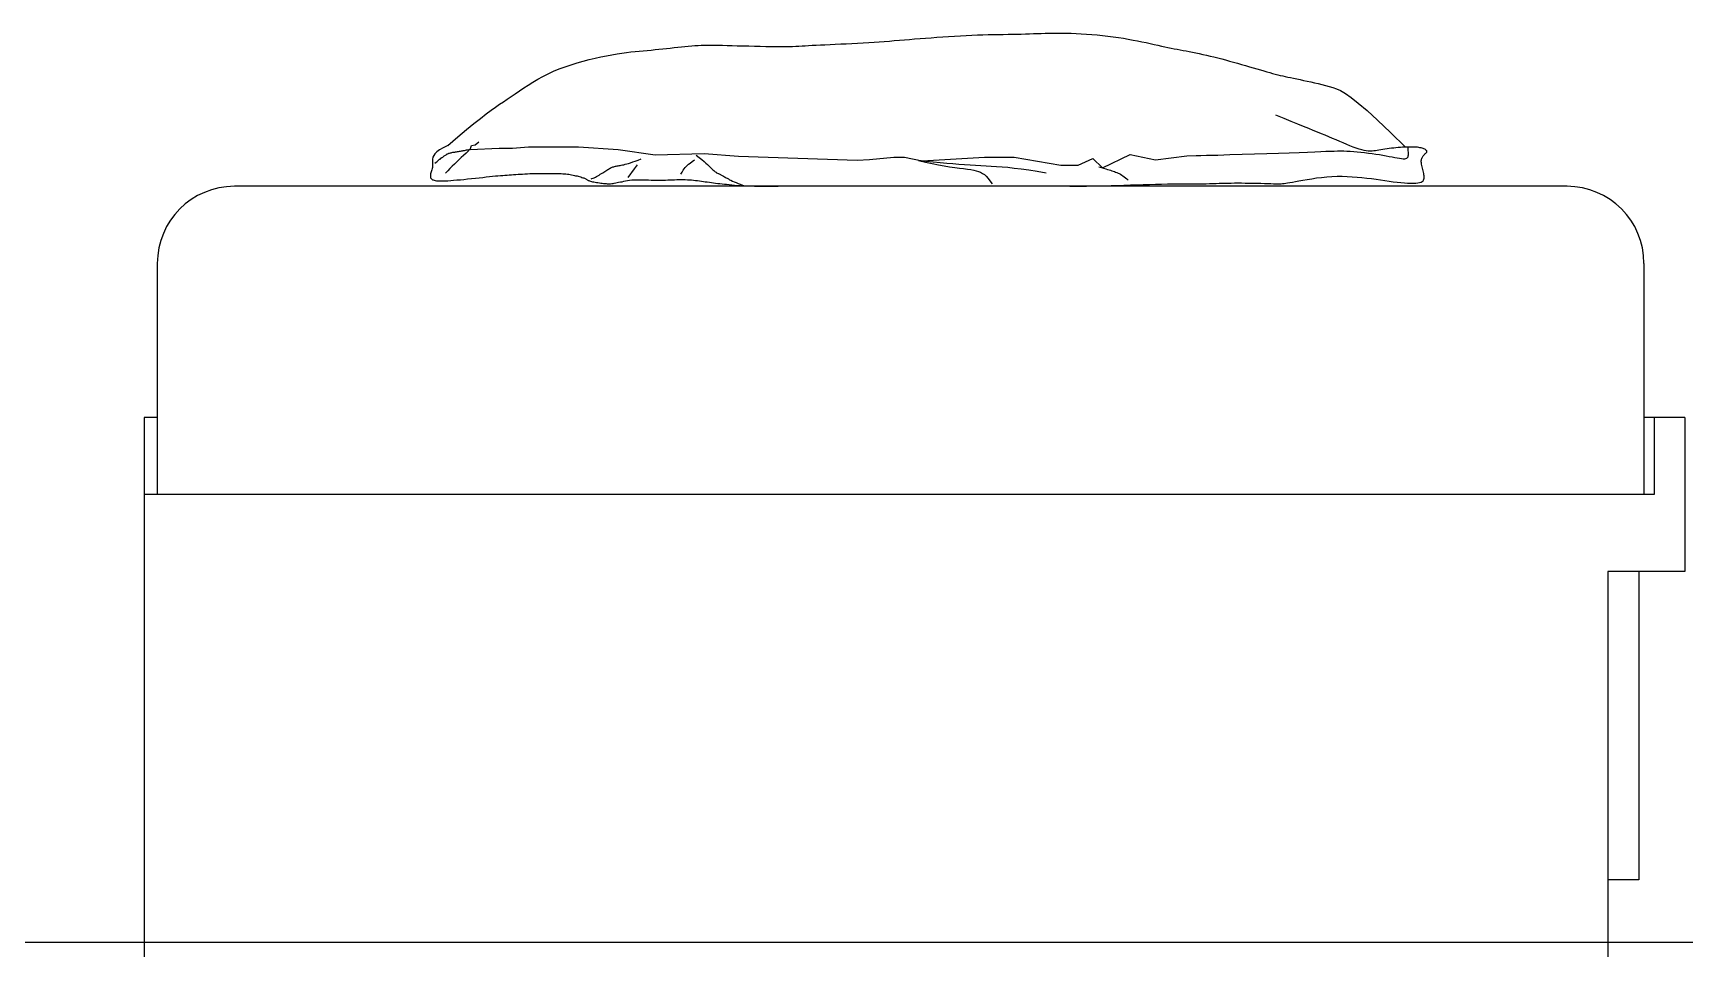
# Model space of a CAD drawing. Header units: inches. Extents: x 11.2 to 54.2, y 16.2 to 41.
# Drawn here: x 29.035 to 30.107, y 34.277 to 34.877 of the extents above; entities that cross this region are included whole.
import ezdxf

# ---------------------------------------------------------------- set-up
doc = ezdxf.new("R2010")
doc.units = ezdxf.units.IN
doc.header["$MEASUREMENT"] = 0
doc.layers.add('1', color=1, linetype='Continuous')
doc.layers.add('4', color=4, linetype='Continuous')

msp = doc.modelspace()

# ---------------------------------------------------------------- linework, layer by layer
at = {"layer": '1'}
for p, q in [((29.8466, 34.8212), (29.8413, 34.8234)), ((29.8513, 34.8193), (29.8466, 34.8212)), ((29.8555, 34.8176), (29.8513, 34.8193)), ((29.8593, 34.816), (29.8555, 34.8176)), ((29.8626, 34.8147), (29.8593, 34.816)), ((29.8656, 34.8135), (29.8626, 34.8147)), ((29.8684, 34.8124), (29.8656, 34.8135)), ((29.8709, 34.8113), (29.8684, 34.8124)), ((29.8733, 34.8103), (29.8709, 34.8113)), ((29.8757, 34.8093), (29.8733, 34.8103)), ((29.8781, 34.8083), (29.8757, 34.8093)), ((29.2956, 34.7982), (29.2948, 34.7971)), ((29.2968, 34.7995), (29.2956, 34.7982)), ((29.2986, 34.8008), (29.2968, 34.7995)), ((29.3009, 34.8022), (29.2986, 34.8008)), ((29.3039, 34.8037), (29.3009, 34.8022)), ((29.3184, 34.8011), (29.3193, 34.8036)), ((29.3184, 34.8011), (29.3373, 34.8019)), ((29.3193, 34.8036), (29.3217, 34.8042)), ((29.3217, 34.8042), (29.3241, 34.806)), ((29.3373, 34.8019), (29.3459, 34.8019)), ((29.3459, 34.8019), (29.3562, 34.8028)), ((29.3562, 34.8028), (29.3887, 34.8028)), ((29.3887, 34.8028), (29.4145, 34.8011)), ((29.4145, 34.8011), (29.4385, 34.7977)), ((29.4385, 34.7977), (29.4702, 34.7985)), ((29.4702, 34.7985), (29.4925, 34.7968)), ((29.8804, 34.8073), (29.8781, 34.8083)), ((29.8828, 34.8062), (29.8804, 34.8073)), ((29.885, 34.8053), (29.8828, 34.8062)), ((29.8873, 34.8043), (29.885, 34.8053)), ((29.8894, 34.8034), (29.8873, 34.8043)), ((29.8915, 34.8026), (29.8894, 34.8034)), ((29.8935, 34.8019), (29.8915, 34.8026)), ((29.8953, 34.8013), (29.8935, 34.8019)), ((29.897, 34.8008), (29.8953, 34.8013)), ((29.8986, 34.8004), (29.897, 34.8008)), ((29.9, 34.8002), (29.8986, 34.8004)), ((29.9013, 34.8001), (29.9, 34.8002)), ((29.9025, 34.8), (29.9013, 34.8001)), ((29.9037, 34.8001), (29.9025, 34.8)), ((29.9048, 34.8002), (29.9037, 34.8001)), ((29.9059, 34.8003), (29.9048, 34.8002)), ((29.9071, 34.8005), (29.9059, 34.8003)), ((29.9082, 34.8007), (29.9071, 34.8005)), ((29.9094, 34.8009), (29.9082, 34.8007)), ((29.9107, 34.8011), (29.9094, 34.8009)), ((29.9121, 34.8013), (29.9107, 34.8011)), ((29.9135, 34.8015), (29.9121, 34.8013)), ((29.9149, 34.8017), (29.9135, 34.8015)), ((29.9163, 34.8019), (29.9149, 34.8017)), ((29.9178, 34.802), (29.9163, 34.8019)), ((29.9192, 34.8022), (29.9178, 34.802)), ((29.9207, 34.8023), (29.9192, 34.8022)), ((29.9221, 34.8024), (29.9207, 34.8023)), ((29.9234, 34.8025), (29.9221, 34.8024)), ((29.9247, 34.8026), (29.9234, 34.8025)), ((29.926, 34.8026), (29.9247, 34.8026)), ((29.9272, 34.8027), (29.926, 34.8026)), ((29.9283, 34.8027), (29.9272, 34.8027)), ((29.9294, 34.8027), (29.9283, 34.8027)), ((29.9304, 34.8027), (29.9294, 34.8027)), ((29.9314, 34.8026), (29.9304, 34.8027)), ((29.9323, 34.8026), (29.9314, 34.8026)), ((29.9332, 34.8025), (29.9323, 34.8026)), ((29.934, 34.8024), (29.9332, 34.8025)), ((29.9348, 34.8022), (29.934, 34.8024)), ((29.9355, 34.8021), (29.9348, 34.8022)), ((29.9362, 34.8019), (29.9355, 34.8021)), ((29.9369, 34.8017), (29.9362, 34.8019)), ((29.9374, 34.8015), (29.9369, 34.8017)), ((29.9379, 34.8012), (29.9374, 34.8015)), ((29.9384, 34.801), (29.9379, 34.8012)), ((29.938, 34.7981), (29.9383, 34.7984)), ((29.9383, 34.7984), (29.9386, 34.7987)), ((29.9387, 34.8007), (29.9384, 34.801)), ((29.9386, 34.7987), (29.9388, 34.7989)), ((29.939, 34.8005), (29.9387, 34.8007)), ((29.9388, 34.7989), (29.939, 34.7992)), ((29.9392, 34.8002), (29.939, 34.8005)), ((29.939, 34.7992), (29.9392, 34.7994)), ((29.9392, 34.8), (29.9392, 34.8002)), ((29.9392, 34.7997), (29.9392, 34.8)), ((29.9392, 34.7994), (29.9392, 34.7997)), ((29.2935, 34.7879), (29.2933, 34.7872)), ((29.2937, 34.7887), (29.2935, 34.7879)), ((29.2939, 34.7895), (29.2937, 34.7887)), ((29.294, 34.7903), (29.2939, 34.7895)), ((29.2943, 34.796), (29.294, 34.7949)), ((29.294, 34.7949), (29.294, 34.7939)), ((29.294, 34.7939), (29.294, 34.793)), ((29.294, 34.793), (29.2941, 34.7921)), ((29.2941, 34.7912), (29.294, 34.7903)), ((29.2941, 34.7921), (29.2941, 34.7912)), ((29.2948, 34.7971), (29.2943, 34.796)), ((29.4209, 34.783), (29.425, 34.7885)), ((29.425, 34.7885), (29.427, 34.7912)), ((29.4925, 34.7968), (29.5696, 34.7942)), ((29.5696, 34.7942), (29.5777, 34.7945)), ((29.5777, 34.7945), (29.5933, 34.7962)), ((29.5933, 34.7962), (29.6002, 34.7962)), ((29.6002, 34.7962), (29.6118, 34.7937)), ((29.6118, 34.7937), (29.6523, 34.7962)), ((29.6523, 34.7962), (29.6714, 34.7962)), ((29.6714, 34.7962), (29.6714, 34.7962)), ((29.6714, 34.7962), (29.7017, 34.791)), ((29.7017, 34.791), (29.713, 34.791)), ((29.713, 34.791), (29.7225, 34.7953)), ((29.7225, 34.7953), (29.7288, 34.7892)), ((29.7288, 34.7892), (29.7468, 34.7979)), ((29.7468, 34.7979), (29.7633, 34.7944)), ((29.7633, 34.7944), (29.7835, 34.7969)), ((29.7835, 34.7969), (29.7927, 34.7972)), ((29.9357, 34.7937), (29.9358, 34.7943)), ((29.9357, 34.7931), (29.9357, 34.7937)), ((29.9358, 34.7924), (29.9357, 34.7931)), ((29.9358, 34.7949), (29.936, 34.7953)), ((29.9358, 34.7943), (29.9358, 34.7949)), ((29.9359, 34.7916), (29.9358, 34.7924)), ((29.9361, 34.7908), (29.9359, 34.7916)), ((29.936, 34.7953), (29.9362, 34.7958)), ((29.9363, 34.7899), (29.9361, 34.7908)), ((29.9362, 34.7958), (29.9364, 34.7962)), ((29.9365, 34.789), (29.9363, 34.7899)), ((29.9364, 34.7962), (29.9366, 34.7965)), ((29.9367, 34.7881), (29.9365, 34.789)), ((29.9366, 34.7965), (29.9369, 34.7969)), ((29.9369, 34.7872), (29.9367, 34.7881)), ((29.9369, 34.7969), (29.9371, 34.7972)), ((29.9371, 34.7972), (29.9374, 34.7975)), ((29.9374, 34.7975), (29.9377, 34.7978)), ((29.9377, 34.7978), (29.938, 34.7981)), ((30.0303, 34.7772), (29.1654, 34.7772)), ((29.2927, 34.7841), (29.2926, 34.7836)), ((29.2926, 34.7836), (29.2927, 34.7832)), ((29.2928, 34.7852), (29.2927, 34.7847)), ((29.2927, 34.7847), (29.2927, 34.7841)), ((29.2927, 34.7832), (29.2928, 34.7828)), ((29.293, 34.7859), (29.2928, 34.7852)), ((29.2928, 34.7828), (29.293, 34.7824)), ((29.2931, 34.7865), (29.293, 34.7859)), ((29.293, 34.7824), (29.2933, 34.7821)), ((29.2933, 34.7872), (29.2931, 34.7865)), ((29.2933, 34.7821), (29.2936, 34.7818)), ((29.2936, 34.7818), (29.294, 34.7815)), ((29.294, 34.7815), (29.2945, 34.7813)), ((29.2945, 34.7813), (29.2951, 34.7811)), ((29.2951, 34.7811), (29.2958, 34.7809)), ((29.2958, 34.7809), (29.2966, 34.7808)), ((29.2966, 34.7808), (29.2975, 34.7807)), ((29.2975, 34.7807), (29.2986, 34.7807)), ((29.2986, 34.7807), (29.2997, 34.7807)), ((29.2997, 34.7807), (29.301, 34.7807)), ((29.301, 34.7807), (29.3024, 34.7807)), ((29.3024, 34.7807), (29.304, 34.7808)), ((29.304, 34.7808), (29.3058, 34.7809)), ((29.3058, 34.7809), (29.3077, 34.7811)), ((29.3077, 34.7811), (29.3098, 34.7813)), ((29.3098, 34.7813), (29.3121, 34.7815)), ((29.3121, 34.7815), (29.3144, 34.7817)), ((29.3144, 34.7817), (29.3168, 34.782)), ((29.3168, 34.782), (29.3193, 34.7823)), ((29.3193, 34.7823), (29.3218, 34.7825)), ((29.3218, 34.7825), (29.3242, 34.7828)), ((29.3242, 34.7828), (29.3266, 34.783)), ((29.3266, 34.783), (29.3289, 34.7833)), ((29.3289, 34.7833), (29.331, 34.7835)), ((29.331, 34.7835), (29.333, 34.7837)), ((29.333, 34.7837), (29.3348, 34.7839)), ((29.3348, 34.7839), (29.3365, 34.7841)), ((29.3365, 34.7841), (29.3381, 34.7842)), ((29.3381, 34.7842), (29.3396, 34.7843)), ((29.3396, 34.7843), (29.341, 34.7844)), ((29.341, 34.7844), (29.3424, 34.7845)), ((29.3424, 34.7845), (29.3438, 34.7846)), ((29.3438, 34.7846), (29.3452, 34.7847)), ((29.3452, 34.7847), (29.3466, 34.7848)), ((29.3466, 34.7848), (29.348, 34.7849)), ((29.348, 34.7849), (29.3495, 34.785)), ((29.3495, 34.785), (29.351, 34.7851)), ((29.351, 34.7851), (29.3525, 34.7851)), ((29.3525, 34.7851), (29.354, 34.7852)), ((29.354, 34.7852), (29.3556, 34.7853)), ((29.3556, 34.7853), (29.3571, 34.7854)), ((29.3571, 34.7854), (29.3587, 34.7854)), ((29.3587, 34.7854), (29.3602, 34.7855)), ((29.3602, 34.7855), (29.3617, 34.7855)), ((29.3617, 34.7855), (29.3632, 34.7856)), ((29.3632, 34.7856), (29.3647, 34.7856)), ((29.3647, 34.7856), (29.3661, 34.7856)), ((29.3661, 34.7856), (29.3675, 34.7856)), ((29.3675, 34.7856), (29.3689, 34.7856)), ((29.3689, 34.7856), (29.3702, 34.7856)), ((29.3702, 34.7856), (29.3715, 34.7856)), ((29.3715, 34.7856), (29.3728, 34.7856)), ((29.3728, 34.7856), (29.374, 34.7856)), ((29.374, 34.7856), (29.3752, 34.7855)), ((29.3752, 34.7855), (29.3763, 34.7855)), ((29.3763, 34.7855), (29.3774, 34.7854)), ((29.3774, 34.7854), (29.3785, 34.7853)), ((29.3785, 34.7853), (29.3795, 34.7853)), ((29.3795, 34.7853), (29.3805, 34.7852)), ((29.3805, 34.7852), (29.3815, 34.7851)), ((29.3815, 34.7851), (29.3824, 34.785)), ((29.3824, 34.785), (29.3833, 34.7848)), ((29.3833, 34.7848), (29.3843, 34.7847)), ((29.3843, 34.7847), (29.3852, 34.7845)), ((29.3852, 34.7845), (29.3861, 34.7843)), ((29.3861, 34.7843), (29.3869, 34.7841)), ((29.3869, 34.7841), (29.3878, 34.7839)), ((29.3878, 34.7839), (29.3886, 34.7837)), ((29.3886, 34.7837), (29.3894, 34.7835)), ((29.3894, 34.7835), (29.3902, 34.7833)), ((29.3902, 34.7833), (29.3909, 34.783)), ((29.3909, 34.783), (29.3915, 34.7828)), ((29.3915, 34.7828), (29.3921, 34.7826)), ((29.3921, 34.7826), (29.3926, 34.7824)), ((29.3926, 34.7824), (29.393, 34.7822)), ((29.393, 34.7822), (29.3934, 34.782)), ((29.3934, 34.782), (29.3937, 34.7818)), ((29.3937, 34.7818), (29.3941, 34.7816)), ((29.3941, 34.7816), (29.3944, 34.7814)), ((29.3944, 34.7814), (29.3947, 34.7812)), ((29.3947, 34.7812), (29.395, 34.781)), ((29.395, 34.781), (29.3954, 34.7809)), ((29.3954, 34.7809), (29.3959, 34.7807)), ((29.3959, 34.7807), (29.3965, 34.7805)), ((29.3965, 34.7805), (29.3971, 34.7803)), ((29.3971, 34.7803), (29.3978, 34.7802)), ((29.3978, 34.7802), (29.3986, 34.78)), ((29.3986, 34.78), (29.3995, 34.7799)), ((29.3995, 34.7799), (29.4004, 34.7797)), ((29.4004, 34.7797), (29.4013, 34.7796)), ((29.4013, 34.7796), (29.4023, 34.7794)), ((29.4023, 34.7794), (29.4032, 34.7793)), ((29.4032, 34.7793), (29.4041, 34.7792)), ((29.4041, 34.7792), (29.405, 34.7791)), ((29.405, 34.7791), (29.4059, 34.779)), ((29.4059, 34.779), (29.4067, 34.779)), ((29.4067, 34.779), (29.4074, 34.7789)), ((29.4074, 34.7789), (29.4082, 34.7789)), ((29.4082, 34.7789), (29.4089, 34.7789)), ((29.4089, 34.7789), (29.4096, 34.7789)), ((29.4096, 34.7789), (29.4104, 34.779)), ((29.4104, 34.779), (29.4112, 34.7791)), ((29.4112, 34.7791), (29.412, 34.7792)), ((29.412, 34.7792), (29.4129, 34.7794)), ((29.4129, 34.7794), (29.4138, 34.7796)), ((29.4138, 34.7796), (29.4148, 34.7798)), ((29.4148, 34.7798), (29.4159, 34.78)), ((29.4159, 34.78), (29.417, 34.7802)), ((29.417, 34.7802), (29.4181, 34.7805)), ((29.4181, 34.7805), (29.4193, 34.7807)), ((29.4193, 34.7807), (29.4206, 34.7809)), ((29.4206, 34.7809), (29.4219, 34.7811)), ((29.4219, 34.7811), (29.4233, 34.7813)), ((29.4233, 34.7813), (29.4247, 34.7814)), ((29.4247, 34.7814), (29.4262, 34.7814)), ((29.4262, 34.7814), (29.4278, 34.7815)), ((29.4278, 34.7815), (29.4293, 34.7814)), ((29.4293, 34.7814), (29.4309, 34.7814)), ((29.4309, 34.7814), (29.4325, 34.7813)), ((29.4325, 34.7813), (29.4341, 34.7813)), ((29.4341, 34.7813), (29.4358, 34.7812)), ((29.4358, 34.7812), (29.4374, 34.7811)), ((29.4374, 34.7811), (29.439, 34.7811)), ((29.439, 34.7811), (29.4406, 34.7811)), ((29.4406, 34.7811), (29.4422, 34.7811)), ((29.4422, 34.7811), (29.4437, 34.7811)), ((29.4437, 34.7811), (29.4453, 34.7812)), ((29.4453, 34.7812), (29.4468, 34.7813)), ((29.4468, 34.7813), (29.4482, 34.7814)), ((29.4482, 34.7814), (29.4497, 34.7815)), ((29.4497, 34.7815), (29.4511, 34.7815)), ((29.4511, 34.7815), (29.4525, 34.7816)), ((29.4525, 34.7816), (29.4539, 34.7816)), ((29.4539, 34.7816), (29.4553, 34.7817)), ((29.4553, 34.7817), (29.4567, 34.7816)), ((29.4567, 34.7816), (29.458, 34.7816)), ((29.458, 34.7816), (29.4594, 34.7815)), ((29.4594, 34.7815), (29.4607, 34.7814)), ((29.4607, 34.7814), (29.462, 34.7813)), ((29.462, 34.7813), (29.4633, 34.7812)), ((29.4633, 34.7812), (29.4646, 34.781)), ((29.4646, 34.781), (29.4659, 34.7809)), ((29.4659, 34.7809), (29.4672, 34.7807)), ((29.4672, 34.7807), (29.4685, 34.7805)), ((29.4685, 34.7805), (29.4698, 34.7803)), ((29.4698, 34.7803), (29.471, 34.7802)), ((29.471, 34.7802), (29.4723, 34.78)), ((29.4723, 34.78), (29.4737, 34.7798)), ((29.4737, 34.7798), (29.475, 34.7797)), ((29.475, 34.7797), (29.4763, 34.7795)), ((29.4763, 34.7795), (29.4777, 34.7793)), ((29.4777, 34.7793), (29.4791, 34.7791)), ((29.4791, 34.7791), (29.4805, 34.779)), ((29.4805, 34.779), (29.4819, 34.7788)), ((29.4819, 34.7788), (29.4834, 34.7786)), ((29.4834, 34.7786), (29.4849, 34.7785)), ((29.4849, 34.7785), (29.4865, 34.7783)), ((29.4865, 34.7783), (29.4882, 34.7781)), ((29.4882, 34.7781), (29.4899, 34.778)), ((29.4899, 34.778), (29.4918, 34.7778)), ((29.4918, 34.7778), (29.4937, 34.7777)), ((29.4937, 34.7777), (29.4958, 34.7776)), ((29.4958, 34.7776), (29.4981, 34.7775)), ((29.4981, 34.7775), (29.5005, 34.7774)), ((29.5005, 34.7774), (29.503, 34.7773)), ((29.503, 34.7773), (29.5058, 34.7772)), ((29.5058, 34.7772), (29.5087, 34.7772)), ((29.5087, 34.7772), (29.5117, 34.7772)), ((29.5117, 34.7772), (29.5149, 34.7772)), ((29.5149, 34.7772), (29.5183, 34.7772)), ((29.7076, 34.7772), (29.7111, 34.7772)), ((29.7111, 34.7772), (29.7147, 34.7772)), ((29.7147, 34.7772), (29.7184, 34.7773)), ((29.7184, 34.7773), (29.7222, 34.7774)), ((29.7222, 34.7774), (29.7262, 34.7775)), ((29.7262, 34.7775), (29.7302, 34.7776)), ((29.7302, 34.7776), (29.7344, 34.7777)), ((29.7344, 34.7777), (29.7385, 34.7778)), ((29.7385, 34.7778), (29.7427, 34.7779)), ((29.7427, 34.7779), (29.7469, 34.7781)), ((29.7469, 34.7781), (29.7511, 34.7782)), ((29.7511, 34.7782), (29.7552, 34.7783)), ((29.7552, 34.7783), (29.7593, 34.7784)), ((29.7593, 34.7784), (29.7633, 34.7785)), ((29.7633, 34.7785), (29.7671, 34.7786)), ((29.7671, 34.7786), (29.7709, 34.7787)), ((29.7709, 34.7787), (29.7746, 34.7787)), ((29.7746, 34.7787), (29.7781, 34.7788)), ((29.7781, 34.7788), (29.7815, 34.7788)), ((29.7815, 34.7788), (29.7847, 34.7788)), ((29.7847, 34.7788), (29.7878, 34.7788)), ((29.7878, 34.7788), (29.7907, 34.7789)), ((29.7907, 34.7789), (29.7934, 34.7789)), ((29.7934, 34.7789), (29.796, 34.7789)), ((29.796, 34.7789), (29.7983, 34.779)), ((29.7983, 34.779), (29.8005, 34.779)), ((29.8005, 34.779), (29.8026, 34.7791)), ((29.8026, 34.7791), (29.8046, 34.7792)), ((29.8046, 34.7792), (29.8065, 34.7792)), ((29.8065, 34.7792), (29.8084, 34.7793)), ((29.8084, 34.7793), (29.8103, 34.7793)), ((29.8103, 34.7793), (29.8123, 34.7793)), ((29.8123, 34.7793), (29.8144, 34.7794)), ((29.8144, 34.7794), (29.8166, 34.7794)), ((29.8166, 34.7794), (29.8189, 34.7794)), ((29.8189, 34.7794), (29.8214, 34.7793)), ((29.8214, 34.7793), (29.8239, 34.7793)), ((29.8239, 34.7793), (29.8265, 34.7793)), ((29.8265, 34.7793), (29.829, 34.7792)), ((29.829, 34.7792), (29.8315, 34.7792)), ((29.8315, 34.7792), (29.8339, 34.7791)), ((29.8339, 34.7791), (29.8361, 34.779)), ((29.8361, 34.779), (29.8381, 34.779)), ((29.8381, 34.779), (29.8398, 34.7789)), ((29.8398, 34.7789), (29.8413, 34.7789)), ((29.8413, 34.7789), (29.8426, 34.7789)), ((29.8426, 34.7789), (29.8437, 34.7789)), ((29.8437, 34.7789), (29.8447, 34.7789)), ((29.8447, 34.7789), (29.8457, 34.779)), ((29.8457, 34.779), (29.8466, 34.7791)), ((29.8466, 34.7791), (29.8477, 34.7792)), ((29.8477, 34.7792), (29.8489, 34.7794)), ((29.8489, 34.7794), (29.8503, 34.7796)), ((29.8503, 34.7796), (29.852, 34.7799)), ((29.852, 34.7799), (29.854, 34.7803)), ((29.854, 34.7803), (29.8563, 34.7807)), ((29.8563, 34.7807), (29.8589, 34.7812)), ((29.8589, 34.7812), (29.8616, 34.7817)), ((29.8616, 34.7817), (29.8646, 34.7821)), ((29.8646, 34.7821), (29.8677, 34.7826)), ((29.8677, 34.7826), (29.871, 34.7829)), ((29.871, 34.7829), (29.8743, 34.7833)), ((29.8743, 34.7833), (29.8776, 34.7835)), ((29.8776, 34.7835), (29.881, 34.7837)), ((29.881, 34.7837), (29.8843, 34.7837)), ((29.8843, 34.7837), (29.8876, 34.7836)), ((29.8876, 34.7836), (29.8909, 34.7834)), ((29.8909, 34.7834), (29.8941, 34.7832)), ((29.8941, 34.7832), (29.8972, 34.7829)), ((29.8972, 34.7829), (29.9003, 34.7825)), ((29.9003, 34.7825), (29.9033, 34.7822)), ((29.9033, 34.7822), (29.9063, 34.7818)), ((29.9063, 34.7818), (29.9092, 34.7813)), ((29.9092, 34.7813), (29.912, 34.7809)), ((29.912, 34.7809), (29.9148, 34.7806)), ((29.9148, 34.7806), (29.9174, 34.7802)), ((29.9174, 34.7802), (29.92, 34.7799)), ((29.92, 34.7799), (29.9224, 34.7797)), ((29.9224, 34.7797), (29.9247, 34.7795)), ((29.9247, 34.7795), (29.9268, 34.7793)), ((29.9268, 34.7793), (29.9287, 34.7792)), ((29.9287, 34.7792), (29.9305, 34.7792)), ((29.9305, 34.7792), (29.9321, 34.7792)), ((29.9321, 34.7792), (29.9334, 34.7794)), ((29.9334, 34.7794), (29.9346, 34.7796)), ((29.9346, 34.7796), (29.9355, 34.7799)), ((29.9355, 34.7799), (29.9362, 34.7803)), ((29.9362, 34.7803), (29.9368, 34.7807)), ((29.9368, 34.7807), (29.9372, 34.7812)), ((29.9371, 34.7864), (29.9369, 34.7872)), ((29.9373, 34.7855), (29.9371, 34.7864)), ((29.9372, 34.7812), (29.9374, 34.7818)), ((29.9374, 34.7847), (29.9373, 34.7855)), ((29.9375, 34.7839), (29.9374, 34.7847)), ((29.9374, 34.7818), (29.9376, 34.7824)), ((29.9376, 34.7831), (29.9375, 34.7839)), ((29.9376, 34.7824), (29.9376, 34.7831)), ((29.1154, 34.7272), (29.1154, 34.5772)), ((30.0802, 34.7272), (30.0802, 34.5772)), ((29.1154, 34.6272), (29.1068, 34.6272)), ((29.1068, 34.6272), (29.1068, 34.2772)), ((30.1068, 34.6272), (30.0802, 34.6272)), ((30.0868, 34.6272), (30.0868, 34.5772)), ((30.1068, 34.6272), (30.1068, 34.5272)), ((30.0868, 34.5772), (29.1068, 34.5772)), ((30.1068, 34.5272), (30.0568, 34.5272)), ((30.0568, 34.5272), (30.0568, 34.2772)), ((30.0768, 34.5272), (30.0768, 34.3272)), ((30.0768, 34.3272), (30.0568, 34.3272))]:
    msp.add_line(p, q, dxfattribs=at)
for points in [[(29.3039, 34.8037), (29.3104, 34.8093), (29.316, 34.814), (29.3209, 34.818), (29.3251, 34.8213), (29.3288, 34.8242), (29.332, 34.8265), (29.3349, 34.8286), (29.3375, 34.8304), (29.34, 34.8321), (29.3425, 34.8337), (29.345, 34.8355), (29.3477, 34.8373), (29.3504, 34.8392), (29.3532, 34.841), (29.3561, 34.8429), (29.3591, 34.8448), (29.3623, 34.8467), (29.3655, 34.8485), (29.369, 34.8502), (29.3725, 34.8518), (29.3762, 34.8534), (29.38, 34.8548), (29.3839, 34.8561), (29.3878, 34.8573), (29.3917, 34.8584), (29.3956, 34.8595), (29.3995, 34.8604), (29.4033, 34.8612), (29.4069, 34.8619), (29.4104, 34.8626), (29.4138, 34.8631), (29.4169, 34.8636), (29.4199, 34.864), (29.4228, 34.8644), (29.4255, 34.8647), (29.4282, 34.8649), (29.4308, 34.8652), (29.4334, 34.8654), (29.4359, 34.8656), (29.4384, 34.8659), (29.4409, 34.8661), (29.4434, 34.8664), (29.4459, 34.8667), (29.4483, 34.8669), (29.4508, 34.8672), (29.4532, 34.8674), (29.4555, 34.8677), (29.4578, 34.8679), (29.46, 34.8681), (29.4622, 34.8683), (29.4643, 34.8685), (29.4663, 34.8686), (29.4683, 34.8687), (29.4704, 34.8687), (29.4725, 34.8687), (29.4747, 34.8688), (29.477, 34.8688), (29.4795, 34.8687), (29.4822, 34.8687), (29.4852, 34.8686), (29.4884, 34.8685), (29.4918, 34.8684), (29.4955, 34.8684), (29.4992, 34.8683), (29.5029, 34.8682), (29.5066, 34.8681), (29.5103, 34.868), (29.5138, 34.868), (29.5171, 34.8679), (29.5201, 34.8679), (29.5228, 34.8679), (29.5253, 34.868), (29.5276, 34.868), (29.5297, 34.8681), (29.5317, 34.8682), (29.5338, 34.8683), (29.5358, 34.8684), (29.538, 34.8686), (29.5403, 34.8687), (29.5429, 34.8688), (29.5457, 34.869), (29.5487, 34.8691), (29.552, 34.8693), (29.5554, 34.8694), (29.5589, 34.8696), (29.5625, 34.8697), (29.5662, 34.8699), (29.5699, 34.8701), (29.5735, 34.8703), (29.5771, 34.8705), (29.5806, 34.8707), (29.5839, 34.8709), (29.5872, 34.8712), (29.5905, 34.8714), (29.5937, 34.8717), (29.597, 34.872), (29.6002, 34.8722), (29.6035, 34.8725), (29.6069, 34.8728), (29.6104, 34.8731), (29.614, 34.8733), (29.6176, 34.8736), (29.6213, 34.8739), (29.6251, 34.8742), (29.6289, 34.8744), (29.6328, 34.8746), (29.6366, 34.8749), (29.6403, 34.8751), (29.644, 34.8753), (29.6477, 34.8754), (29.6512, 34.8755), (29.6546, 34.8756), (29.658, 34.8757), (29.6612, 34.8758), (29.6644, 34.8758), (29.6675, 34.8759), (29.6704, 34.8759), (29.6733, 34.876), (29.6761, 34.876), (29.6789, 34.8761), (29.6815, 34.8762), (29.6841, 34.8763), (29.6866, 34.8764), (29.6891, 34.8764), (29.6917, 34.8765), (29.6942, 34.8766), (29.6969, 34.8766), (29.6996, 34.8766), (29.7024, 34.8766), (29.7053, 34.8766), (29.7084, 34.8765), (29.7117, 34.8764), (29.715, 34.8762), (29.7184, 34.876), (29.7219, 34.8757), (29.7254, 34.8754), (29.7289, 34.8751), (29.7323, 34.8747), (29.7358, 34.8742), (29.7391, 34.8738), (29.7424, 34.8733), (29.7455, 34.8727), (29.7486, 34.8721), (29.7515, 34.8716), (29.7544, 34.871), (29.7571, 34.8704), (29.7598, 34.8698), (29.7623, 34.8692), (29.7647, 34.8687), (29.767, 34.8681), (29.7692, 34.8677), (29.7713, 34.8672), (29.7733, 34.8668), (29.7753, 34.8664), (29.7773, 34.8661), (29.7792, 34.8657), (29.7811, 34.8653), (29.7831, 34.865), (29.7851, 34.8646), (29.7872, 34.8642), (29.7893, 34.8637), (29.7916, 34.8633), (29.7939, 34.8628), (29.7962, 34.8622), (29.7986, 34.8617), (29.8011, 34.8611), (29.8036, 34.8605), (29.8062, 34.8599), (29.8087, 34.8592), (29.8113, 34.8585), (29.8139, 34.8578), (29.8165, 34.8571), (29.8191, 34.8563), (29.8217, 34.8556), (29.8242, 34.8548), (29.8266, 34.8541), (29.829, 34.8534), (29.8313, 34.8527), (29.8334, 34.8521), (29.8355, 34.8515), (29.8374, 34.851), (29.8392, 34.8505), (29.8409, 34.85), (29.8425, 34.8496), (29.8442, 34.8492), (29.8458, 34.8488), (29.8474, 34.8485), (29.8491, 34.8481), (29.8509, 34.8477), (29.8528, 34.8473), (29.8549, 34.8469), (29.857, 34.8464), (29.8593, 34.8459), (29.8616, 34.8454), (29.864, 34.8449), (29.8664, 34.8443), (29.8688, 34.8438), (29.8712, 34.8432), (29.8736, 34.8426), (29.8759, 34.842), (29.8782, 34.8414), (29.8806, 34.8405), (29.8833, 34.8393), (29.8864, 34.8375), (29.8902, 34.8348), (29.8948, 34.8312), (29.9005, 34.8263), (29.9073, 34.8201), (29.9156, 34.8122), (29.9254, 34.8026)], [(29.2956, 34.7922), (29.2963, 34.7928), (29.297, 34.7934), (29.2977, 34.794), (29.2983, 34.7945), (29.2989, 34.7949), (29.2995, 34.7954), (29.3001, 34.7958), (29.3006, 34.7962), (29.3011, 34.7966), (29.3016, 34.7969), (29.302, 34.7972), (29.3024, 34.7975), (29.3028, 34.7977), (29.3032, 34.798), (29.3035, 34.7982), (29.3039, 34.7983), (29.3043, 34.7985), (29.3047, 34.7987), (29.3051, 34.7988), (29.3056, 34.7989), (29.3061, 34.799), (29.3066, 34.7992), (29.3072, 34.7993), (29.3078, 34.7993), (29.3084, 34.7994), (29.309, 34.7995), (29.3096, 34.7996), (29.3103, 34.7997), (29.3109, 34.7998), (29.3116, 34.7999), (29.3122, 34.8), (29.3128, 34.8002), (29.3134, 34.8003), (29.314, 34.8004), (29.3147, 34.8005), (29.3154, 34.8007), (29.3161, 34.8008), (29.3168, 34.8009), (29.3176, 34.801), (29.3184, 34.8011)], [(29.3176, 34.8005), (29.3159, 34.7988), (29.3142, 34.7972), (29.3127, 34.7958), (29.3111, 34.7943), (29.3097, 34.793), (29.3082, 34.7916), (29.3068, 34.7902), (29.3053, 34.7888), (29.3039, 34.7873), (29.3025, 34.7857)], [(29.7835, 34.7969), (29.7895, 34.7971), (29.7963, 34.7973), (29.8037, 34.7975), (29.8115, 34.7978), (29.8195, 34.798), (29.8275, 34.7982), (29.8355, 34.7984), (29.843, 34.7987), (29.85, 34.7989), (29.8564, 34.7991), (29.8618, 34.7993), (29.8665, 34.7995), (29.8704, 34.7997), (29.8738, 34.7999), (29.8767, 34.8), (29.8792, 34.8001), (29.8814, 34.8002), (29.8835, 34.8002), (29.8854, 34.8002), (29.8874, 34.8001), (29.8896, 34.8), (29.8918, 34.7998), (29.8941, 34.7996), (29.8965, 34.7994), (29.8989, 34.7991), (29.9014, 34.7988), (29.9038, 34.7985), (29.9062, 34.7981), (29.9085, 34.7978), (29.9107, 34.7974), (29.9129, 34.797), (29.9149, 34.7966), (29.9168, 34.7963), (29.9185, 34.7959), (29.9201, 34.7956), (29.9216, 34.7954), (29.9229, 34.7952), (29.924, 34.7951), (29.925, 34.7951), (29.9257, 34.7953), (29.9263, 34.7955), (29.9268, 34.7958), (29.9271, 34.7963), (29.9272, 34.7969), (29.9273, 34.7976), (29.9273, 34.7984), (29.9273, 34.7993), (29.9272, 34.8003), (29.9272, 34.8015), (29.9272, 34.8027)], [(29.3969, 34.782), (29.3975, 34.7822), (29.3982, 34.7825), (29.3989, 34.7828), (29.3997, 34.7832), (29.4005, 34.7836), (29.4013, 34.784), (29.4021, 34.7845), (29.4029, 34.785), (29.4037, 34.7854), (29.4045, 34.7859), (29.4052, 34.7864), (29.4059, 34.7868), (29.4065, 34.7872), (29.4071, 34.7876), (29.4077, 34.788), (29.4083, 34.7884), (29.4089, 34.7887), (29.4094, 34.789), (29.41, 34.7893), (29.4105, 34.7896), (29.4111, 34.7898), (29.4116, 34.7899), (29.4121, 34.7901), (29.4127, 34.7902), (29.4132, 34.7903), (29.4138, 34.7904), (29.4144, 34.7905), (29.4151, 34.7906), (29.4158, 34.7908), (29.4165, 34.7909), (29.4173, 34.7911), (29.4181, 34.7912), (29.419, 34.7915), (29.4201, 34.7918), (29.4212, 34.7921), (29.4225, 34.7925), (29.4239, 34.793), (29.4256, 34.7936), (29.4274, 34.7942), (29.4294, 34.795)], [(29.4552, 34.785), (29.456, 34.7864), (29.4567, 34.7876), (29.4574, 34.7885), (29.458, 34.7893), (29.4586, 34.7901), (29.4593, 34.7907), (29.4602, 34.7915), (29.4612, 34.7922), (29.4625, 34.7932), (29.4641, 34.7943)], [(29.4651, 34.7974), (29.4671, 34.7959), (29.4687, 34.7946), (29.4702, 34.7934), (29.4714, 34.7923), (29.4725, 34.7913), (29.4734, 34.7904), (29.4742, 34.7897), (29.4749, 34.789), (29.4755, 34.7884), (29.476, 34.7878), (29.4766, 34.7874), (29.4771, 34.787), (29.4775, 34.7866), (29.478, 34.7863), (29.4784, 34.786), (29.4789, 34.7858), (29.4793, 34.7856), (29.4797, 34.7854), (29.4801, 34.7852), (29.4805, 34.785), (29.4808, 34.7848), (29.4812, 34.7846), (29.4816, 34.7844), (29.482, 34.7842), (29.4824, 34.7839), (29.4829, 34.7837), (29.4834, 34.7834), (29.484, 34.7831), (29.4846, 34.7828), (29.4852, 34.7824), (29.486, 34.782), (29.4868, 34.7815), (29.4877, 34.7811), (29.4887, 34.7806), (29.4898, 34.7801), (29.491, 34.7796), (29.4923, 34.7791), (29.4936, 34.7785), (29.4951, 34.778), (29.4967, 34.7775)], [(29.6093, 34.794), (29.6139, 34.7929), (29.6182, 34.7919), (29.6223, 34.7911), (29.6261, 34.7904), (29.6296, 34.7899), (29.6329, 34.7894), (29.6359, 34.789), (29.6386, 34.7887), (29.6411, 34.7883), (29.6433, 34.788), (29.6452, 34.7877), (29.6469, 34.7873), (29.6484, 34.7869), (29.6497, 34.7863), (29.651, 34.7856), (29.6522, 34.7848), (29.6533, 34.7837), (29.6545, 34.7823), (29.6557, 34.7807), (29.6571, 34.7788)], [(29.6922, 34.7857), (29.6863, 34.7867), (29.6809, 34.7876), (29.676, 34.7883), (29.6715, 34.7888), (29.6674, 34.7893), (29.6636, 34.7896), (29.66, 34.7899), (29.6565, 34.7901), (29.6532, 34.7903), (29.6498, 34.7905), (29.6464, 34.7907), (29.6429, 34.7909), (29.6393, 34.7912), (29.6356, 34.7914), (29.6317, 34.7917), (29.6277, 34.7921), (29.6234, 34.7925), (29.619, 34.7929), (29.6143, 34.7934), (29.6093, 34.794)], [(29.7264, 34.7899), (29.7281, 34.7894), (29.7295, 34.789), (29.7309, 34.7886), (29.732, 34.7882), (29.7331, 34.7879), (29.734, 34.7876), (29.7349, 34.7873), (29.7357, 34.787), (29.7365, 34.7867), (29.7373, 34.7864), (29.7381, 34.7861), (29.7389, 34.7857), (29.7397, 34.7854), (29.7405, 34.785), (29.7413, 34.7845), (29.7421, 34.784), (29.7429, 34.7834), (29.7438, 34.7828), (29.7446, 34.782), (29.7455, 34.7812)]]:
    msp.add_lwpolyline(points, dxfattribs=at)
for centre, start, end in [((29.1654, 34.7272), 90, 180), ((30.0302, 34.7272), 0, 90)]:
    msp.add_arc(centre, 0.05, start, end, dxfattribs=at)
at = {"layer": '4'}
msp.add_line((11.4922, 34.2867), (31.8184, 34.2867), dxfattribs=at)

doc.saveas('drawing.dxf')
